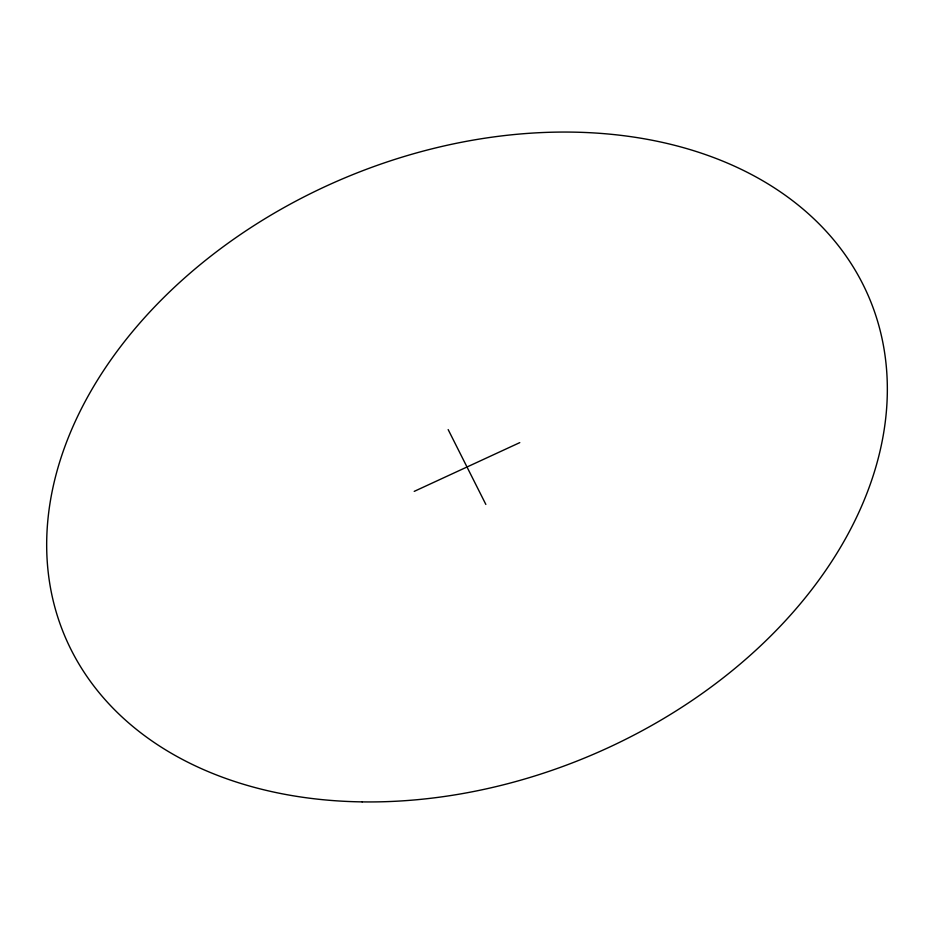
<?xml version="1.0" encoding="UTF-8"?>
<svg xmlns="http://www.w3.org/2000/svg" width="934" height="934" viewBox="0 0 934 934"><rect width="100%" height="100%" fill="white"/><g stroke="black" fill="none" stroke-linecap="round" stroke-linejoin="round"><path stroke-width="1.4" d="M414.217 491.377L519.783 442.623M448.157 429.582L485.843 504.418M362.147 801.886A436.306 313.859 -22.7 0 0 871.947 304.682A436.306 313.859 -22.7 0 0 166.906 294.432A436.306 313.859 -22.7 0 0 362.147 801.886"/></g></svg>
